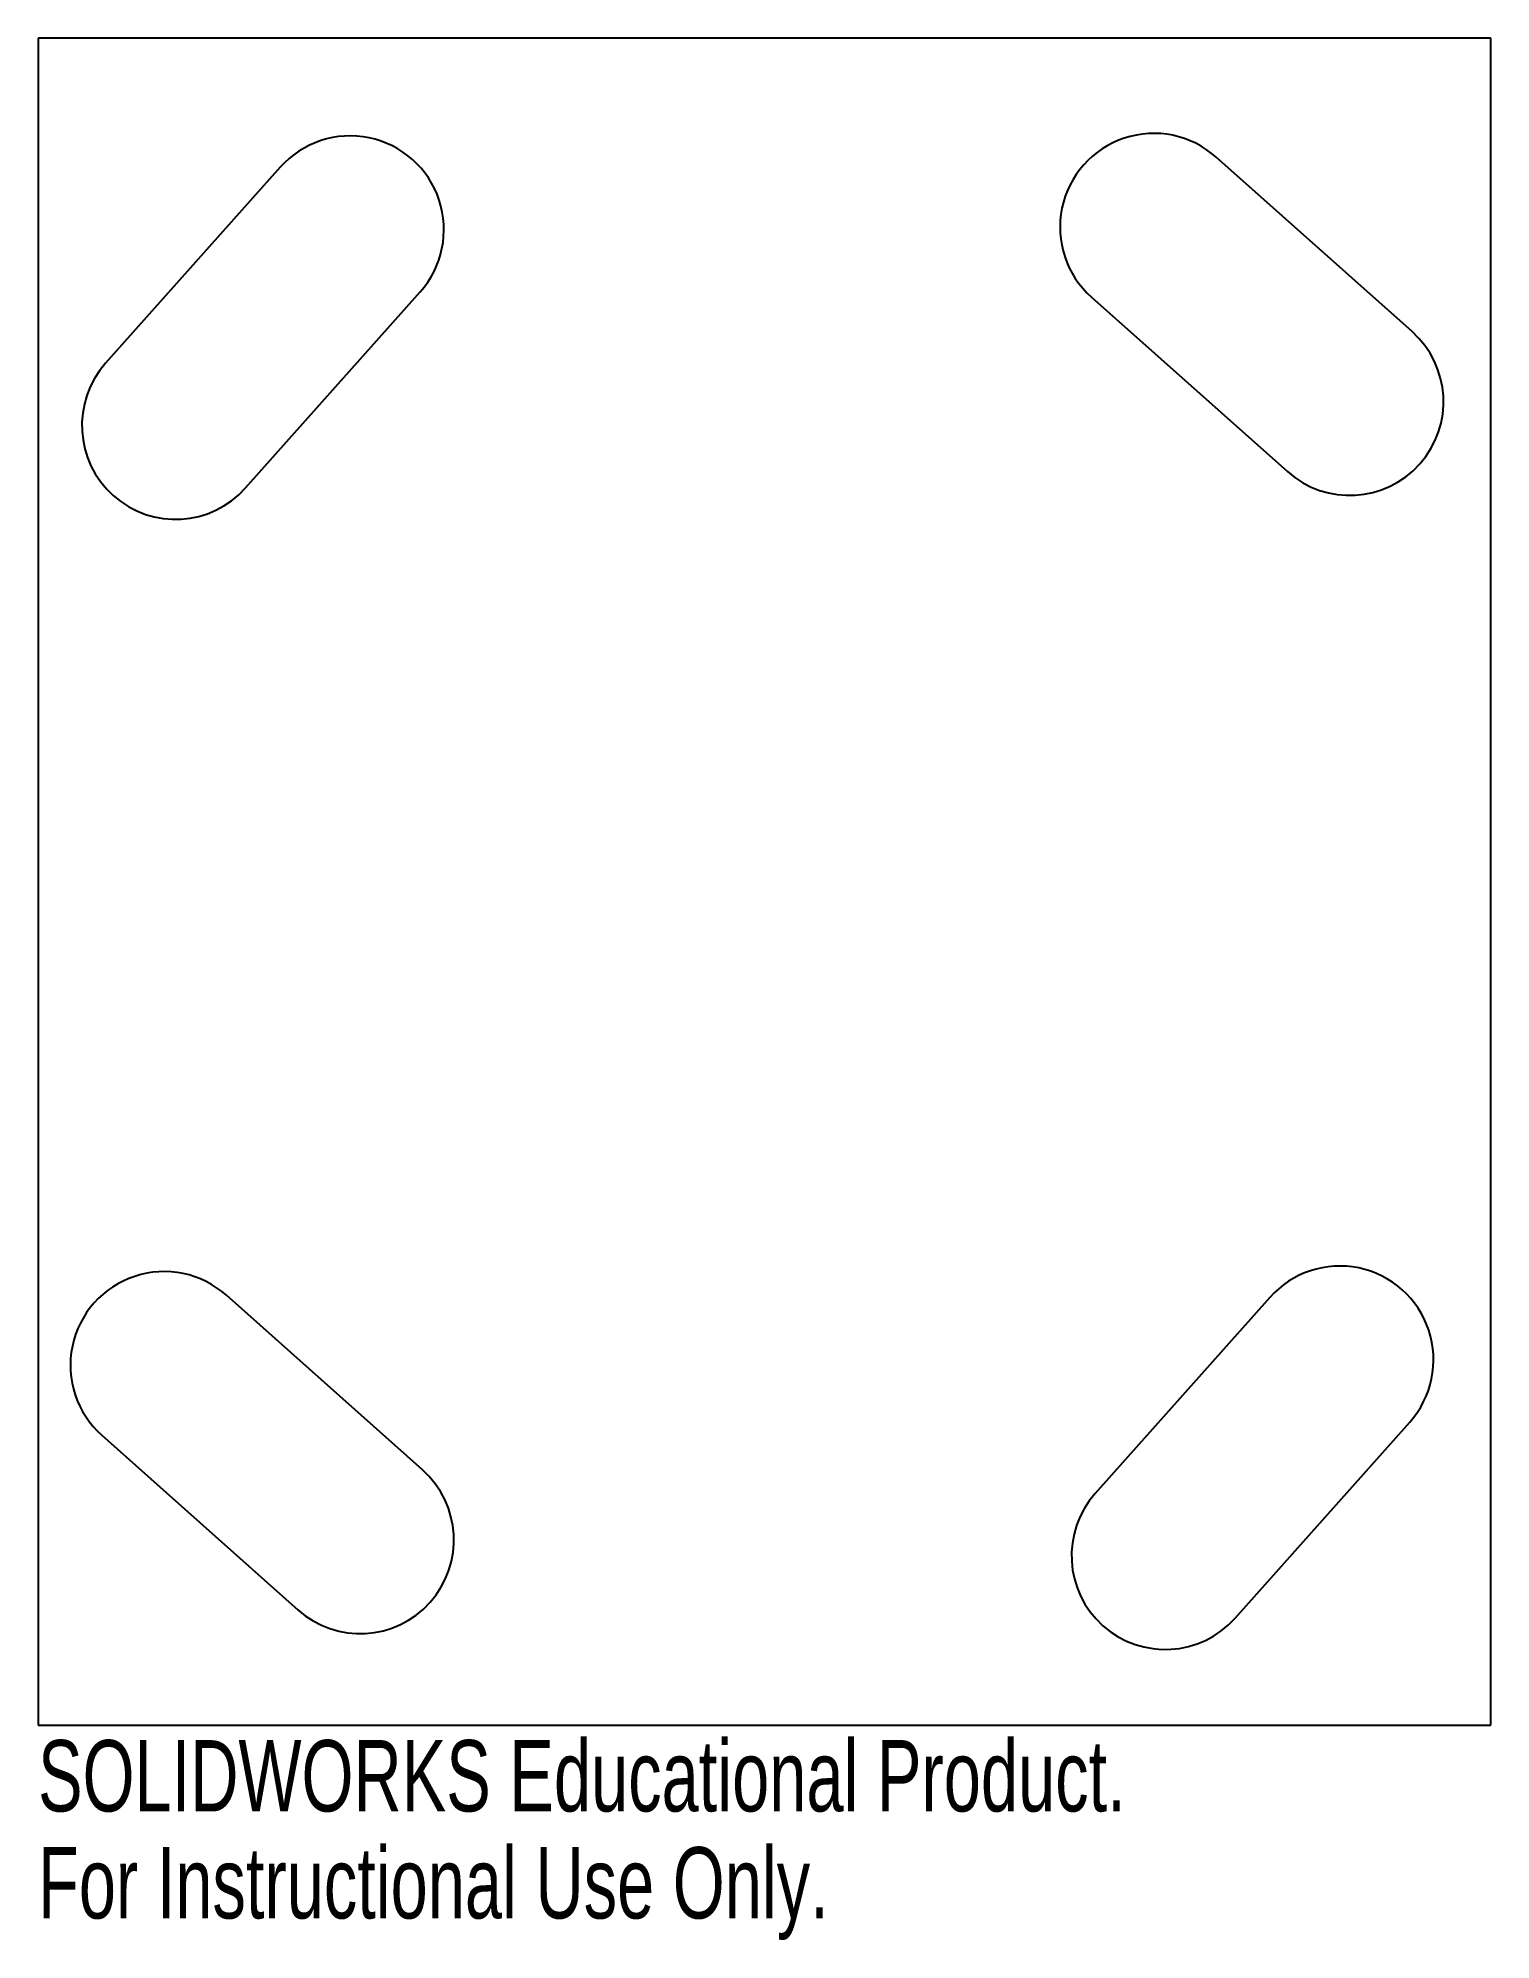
# Model space of a CAD drawing. Header units: inches. Extents: x -3.99 to -0.12, y -3.57 to 1.5.
import ezdxf

# ---------------------------------------------------------------- set-up
doc = ezdxf.new("R2010")
doc.units = ezdxf.units.IN
doc.header["$MEASUREMENT"] = 0
doc.styles.add('SLDTEXTSTYLE0', font='TXT', dxfattribs={"width": 0.7})

msp = doc.modelspace()

# ---------------------------------------------------------------- linework, layer by layer
at = {"color": 7, "linetype": 'Continuous', "lineweight": 25}
for p, q in [((-0.1164, 1.5037), (-3.9914, 1.5037)), ((-3.9914, 1.5037), (-3.9914, -2.9963)), ((-0.1164, -2.9963), (-0.1164, 1.5037)), ((-0.3267, 0.7206), (-0.8495, 1.1861)), ((-3.3456, 1.159), (-3.8111, 0.6362)), ((-3.4377, 0.3037), (-2.9722, 0.8265)), ((-1.182, 0.8127), (-0.6592, 0.3472)), ((-2.966, -2.3155), (-3.4888, -1.85)), ((-0.7062, -1.8556), (-1.1717, -2.3784)), ((-3.8213, -2.2234), (-3.2985, -2.689)), ((-0.7983, -2.7109), (-0.3328, -2.1881)), ((-3.9914, -2.9963), (-0.1164, -2.9963))]:
    msp.add_line(p, q, dxfattribs=at)
for centre, start, end in [((-3.1589, 0.9927), 318.3163, 138.3163), ((-1.0157, 0.9994), 48.3163, 228.3163), ((-0.4929, 0.5339), 228.3163, 48.3163), ((-3.6244, 0.4699), 138.3163, 318.3163), ((-0.5195, -2.0218), 318.3163, 138.3163), ((-3.6551, -2.0367), 48.3163, 228.3163), ((-3.1323, -2.5023), 228.3163, 48.3163), ((-0.985, -2.5446), 138.3163, 318.3163)]:
    msp.add_arc(centre, 0.25, start, end, dxfattribs=at)

# ---------------------------------------------------------------- texts
at = {"color": 7, "linetype": 'Continuous', "char_height": 0.1903, "attachment_point": 1, "style": 'SLDTEXTSTYLE0'}
for s, insert in [('SOLIDWORKS Educational Product.', (-3.9914, -3.0364)), ('For Instructional Use Only.', (-3.9914, -3.3219))]:
    msp.add_mtext(s, dxfattribs=dict(at, insert=insert))

doc.saveas('drawing.dxf')
